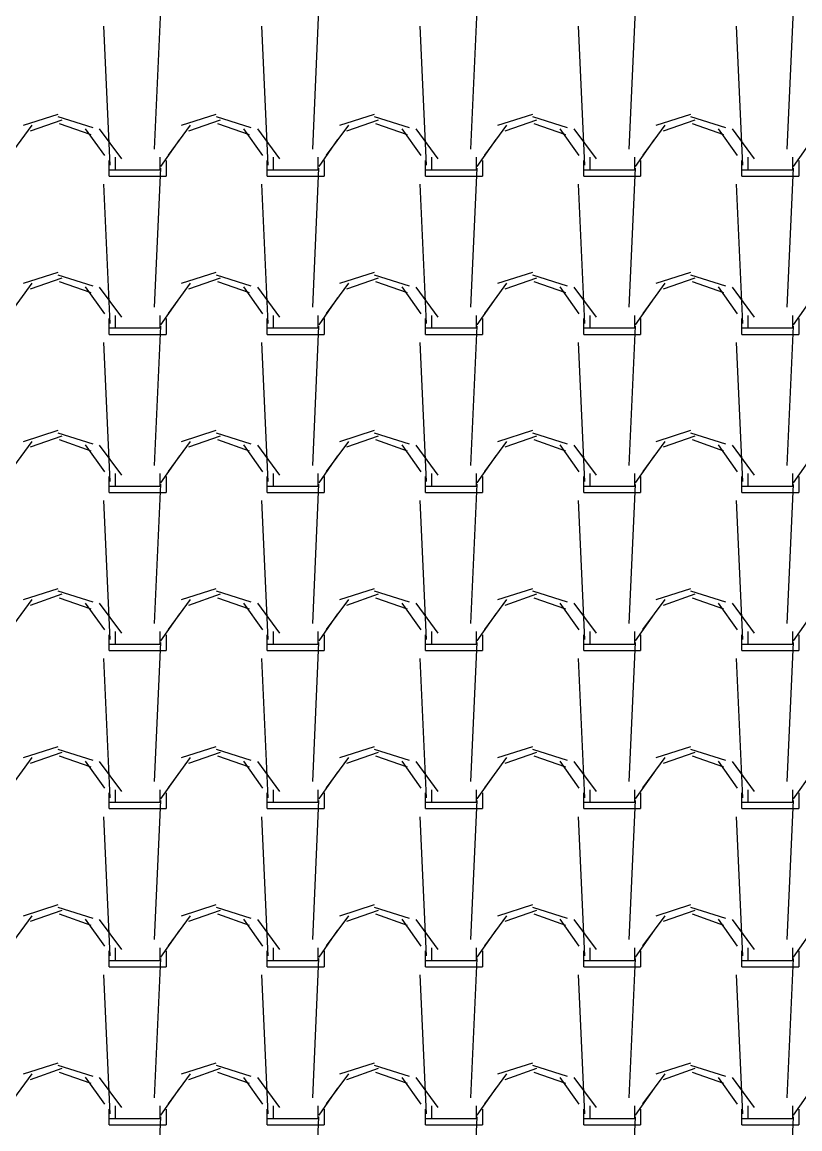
# Model space of a CAD drawing. Header units: millimetres. Extents: x 3923 to 4007, y 744 to 863.
# Drawn here: x 3931.358 to 3932.597, y 832.683 to 834.447 of the extents above; entities that cross this region are included whole.
import ezdxf

# ---------------------------------------------------------------- set-up
doc = ezdxf.new("R2010")
doc.units = ezdxf.units.MM
doc.layers.add('-HIDRO', color=8, linetype='Continuous')

msp = doc.modelspace()

# ---------------------------------------------------------------- linework, layer by layer
at = {"layer": '-HIDRO', "linetype": 'Continuous'}
for p, q in [((3931.569, 834.2448), (3931.579, 834.4666)), ((3931.821, 834.2448), (3931.831, 834.4666)), ((3932.073, 834.2448), (3932.083, 834.4666)), ((3932.325, 834.2448), (3932.335, 834.4665)), ((3932.577, 834.2448), (3932.587, 834.4665)), ((3931.4983, 834.219), (3931.4882, 834.4408)), ((3931.7503, 834.219), (3931.7402, 834.4408)), ((3932.0023, 834.219), (3931.9922, 834.4408)), ((3932.2543, 834.219), (3932.2442, 834.4408)), ((3932.5063, 834.219), (3932.4962, 834.4408)), ((3931.415, 834.3001), (3931.3596, 834.2824)), ((3931.4215, 834.2912), (3931.3711, 834.2735)), ((3931.4711, 834.2785), (3931.4156, 834.2961)), ((3931.667, 834.3001), (3931.6116, 834.2824)), ((3931.6735, 834.2912), (3931.6231, 834.2735)), ((3931.7231, 834.2785), (3931.6676, 834.2961)), ((3931.919, 834.3001), (3931.8636, 834.2824)), ((3931.9255, 834.2912), (3931.8751, 834.2735)), ((3931.9751, 834.2785), (3931.9196, 834.2961)), ((3932.171, 834.3001), (3932.1156, 834.2824)), ((3932.1775, 834.2912), (3932.1271, 834.2735)), ((3932.2271, 834.2785), (3932.1716, 834.2961)), ((3932.423, 834.3001), (3932.3676, 834.2824)), ((3932.4295, 834.2912), (3932.3791, 834.2735)), ((3932.4791, 834.2785), (3932.4236, 834.2961)), ((3931.3739, 834.2829), (3931.3387, 834.235)), ((3931.4682, 834.2676), (3931.4178, 834.2852)), ((3931.4897, 834.2345), (3931.4594, 834.2773)), ((3931.5169, 834.2291), (3931.4816, 834.277)), ((3931.6259, 834.2829), (3931.5907, 834.235)), ((3931.7202, 834.2676), (3931.6698, 834.2852)), ((3931.7417, 834.2345), (3931.7114, 834.2773)), ((3931.7689, 834.2291), (3931.7336, 834.277)), ((3931.8779, 834.2829), (3931.8427, 834.235)), ((3931.9722, 834.2676), (3931.9218, 834.2852)), ((3931.9937, 834.2345), (3931.9634, 834.2773)), ((3932.0209, 834.2291), (3931.9856, 834.277)), ((3932.1299, 834.2829), (3932.0947, 834.235)), ((3932.2242, 834.2676), (3932.1738, 834.2852)), ((3932.2457, 834.2345), (3932.2154, 834.2773)), ((3932.2729, 834.2291), (3932.2376, 834.277)), ((3932.3819, 834.2829), (3932.3467, 834.235)), ((3932.4762, 834.2676), (3932.4258, 834.2852)), ((3932.4977, 834.2345), (3932.4674, 834.2773)), ((3932.5249, 834.2291), (3932.4896, 834.277)), ((3931.6088, 834.2599), (3931.5786, 834.217)), ((3931.8608, 834.2599), (3931.8306, 834.217)), ((3932.1128, 834.2599), (3932.0826, 834.217)), ((3932.3648, 834.2599), (3932.3346, 834.217)), ((3932.6168, 834.2599), (3932.5866, 834.217)), ((3931.4967, 834.2016), (3931.4967, 834.2268)), ((3931.5068, 834.2117), (3931.5068, 834.2318)), ((3931.5774, 834.2318), (3931.5774, 834.2117)), ((3931.5874, 834.2268), (3931.5874, 834.2016)), ((3931.7487, 834.2016), (3931.7487, 834.2268)), ((3931.7588, 834.2117), (3931.7588, 834.2318)), ((3931.8294, 834.2318), (3931.8294, 834.2117)), ((3931.8394, 834.2268), (3931.8394, 834.2016)), ((3932.0007, 834.2016), (3932.0007, 834.2268)), ((3932.0108, 834.2117), (3932.0108, 834.2318)), ((3932.0814, 834.2318), (3932.0814, 834.2117)), ((3932.0914, 834.2268), (3932.0914, 834.2016)), ((3932.2527, 834.2016), (3932.2527, 834.2268)), ((3932.2628, 834.2117), (3932.2628, 834.2318)), ((3932.3334, 834.2318), (3932.3334, 834.2117)), ((3932.3434, 834.2268), (3932.3434, 834.2016)), ((3932.5047, 834.2016), (3932.5047, 834.2268)), ((3932.5148, 834.2117), (3932.5148, 834.2318)), ((3932.5854, 834.2318), (3932.5854, 834.2117)), ((3932.5954, 834.2268), (3932.5954, 834.2016)), ((3931.4967, 834.2117), (3931.5068, 834.2117)), ((3931.5068, 834.2117), (3931.5774, 834.2117)), ((3931.569, 833.9928), (3931.579, 834.2146)), ((3931.7487, 834.2117), (3931.7588, 834.2117)), ((3931.7588, 834.2117), (3931.8294, 834.2117)), ((3931.821, 833.9928), (3931.831, 834.2146)), ((3932.0007, 834.2117), (3932.0108, 834.2117)), ((3932.0108, 834.2117), (3932.0814, 834.2117)), ((3932.073, 833.9928), (3932.083, 834.2146)), ((3932.2527, 834.2117), (3932.2628, 834.2117)), ((3932.2628, 834.2117), (3932.3334, 834.2117)), ((3932.325, 833.9928), (3932.335, 834.2145)), ((3932.5047, 834.2117), (3932.5148, 834.2117)), ((3932.5148, 834.2117), (3932.5854, 834.2117)), ((3932.577, 833.9928), (3932.587, 834.2145)), ((3931.4983, 833.967), (3931.4882, 834.1888)), ((3931.4967, 834.2016), (3931.5068, 834.2016)), ((3931.5068, 834.2016), (3931.5874, 834.2016)), ((3931.7503, 833.967), (3931.7402, 834.1888)), ((3931.7487, 834.2016), (3931.7588, 834.2016)), ((3931.7588, 834.2016), (3931.8394, 834.2016)), ((3932.0023, 833.967), (3931.9922, 834.1888)), ((3932.0007, 834.2016), (3932.0108, 834.2016)), ((3932.0108, 834.2016), (3932.0914, 834.2016)), ((3932.2543, 833.967), (3932.2442, 834.1888)), ((3932.2527, 834.2016), (3932.2628, 834.2016)), ((3932.2628, 834.2016), (3932.3434, 834.2016)), ((3932.5063, 833.967), (3932.4962, 834.1888)), ((3932.5047, 834.2016), (3932.5148, 834.2016)), ((3932.5148, 834.2016), (3932.5954, 834.2016)), ((3931.415, 834.0481), (3931.3596, 834.0304)), ((3931.4711, 834.0265), (3931.4156, 834.0441)), ((3931.667, 834.0481), (3931.6116, 834.0304)), ((3931.7231, 834.0265), (3931.6676, 834.0441)), ((3931.919, 834.0481), (3931.8636, 834.0304)), ((3931.9751, 834.0265), (3931.9196, 834.0441)), ((3932.171, 834.0481), (3932.1156, 834.0304)), ((3932.2271, 834.0265), (3932.1716, 834.0441)), ((3932.423, 834.0481), (3932.3676, 834.0304)), ((3932.4791, 834.0265), (3932.4236, 834.0441)), ((3931.3739, 834.0309), (3931.3387, 833.983)), ((3931.4215, 834.0392), (3931.3711, 834.0215)), ((3931.4682, 834.0156), (3931.4178, 834.0332)), ((3931.6259, 834.0309), (3931.5907, 833.983)), ((3931.6735, 834.0392), (3931.6231, 834.0215)), ((3931.7202, 834.0156), (3931.6698, 834.0332)), ((3931.8779, 834.0309), (3931.8427, 833.983)), ((3931.9255, 834.0392), (3931.8751, 834.0215)), ((3931.9722, 834.0156), (3931.9218, 834.0332)), ((3932.1299, 834.0309), (3932.0947, 833.983)), ((3932.1775, 834.0392), (3932.1271, 834.0215)), ((3932.2242, 834.0156), (3932.1738, 834.0332)), ((3932.3819, 834.0309), (3932.3467, 833.983)), ((3932.4295, 834.0392), (3932.3791, 834.0215)), ((3932.4762, 834.0156), (3932.4258, 834.0332)), ((3931.4897, 833.9825), (3931.4594, 834.0253)), ((3931.5169, 833.9771), (3931.4817, 834.025)), ((3931.7417, 833.9825), (3931.7114, 834.0253)), ((3931.7689, 833.9771), (3931.7336, 834.025)), ((3931.9937, 833.9825), (3931.9634, 834.0253)), ((3932.0209, 833.9771), (3931.9856, 834.025)), ((3932.2457, 833.9825), (3932.2154, 834.0253)), ((3932.2729, 833.9771), (3932.2376, 834.025)), ((3932.4977, 833.9825), (3932.4674, 834.0253)), ((3932.5249, 833.9771), (3932.4896, 834.025)), ((3931.6088, 834.0079), (3931.5786, 833.965)), ((3931.8608, 834.0079), (3931.8306, 833.965)), ((3932.1128, 834.0079), (3932.0826, 833.965)), ((3932.3648, 834.0079), (3932.3346, 833.965)), ((3932.6168, 834.0079), (3932.5866, 833.965)), ((3931.4967, 833.9496), (3931.4967, 833.9748)), ((3931.5068, 833.9597), (3931.5068, 833.9798)), ((3931.5774, 833.9798), (3931.5774, 833.9597)), ((3931.5874, 833.9748), (3931.5874, 833.9496)), ((3931.7487, 833.9496), (3931.7487, 833.9748)), ((3931.7588, 833.9597), (3931.7588, 833.9798)), ((3931.8294, 833.9798), (3931.8294, 833.9597)), ((3931.8394, 833.9748), (3931.8394, 833.9496)), ((3932.0007, 833.9496), (3932.0007, 833.9748)), ((3932.0108, 833.9597), (3932.0108, 833.9798)), ((3932.0814, 833.9798), (3932.0814, 833.9597)), ((3932.0914, 833.9748), (3932.0914, 833.9496)), ((3932.2527, 833.9496), (3932.2527, 833.9748)), ((3932.2628, 833.9597), (3932.2628, 833.9798)), ((3932.3334, 833.9798), (3932.3334, 833.9597)), ((3932.3434, 833.9748), (3932.3434, 833.9496)), ((3932.5047, 833.9496), (3932.5047, 833.9748)), ((3932.5148, 833.9597), (3932.5148, 833.9798)), ((3932.5854, 833.9798), (3932.5854, 833.9597)), ((3932.5954, 833.9748), (3932.5954, 833.9496)), ((3931.4967, 833.9597), (3931.5068, 833.9597)), ((3931.5068, 833.9597), (3931.5774, 833.9597)), ((3931.569, 833.7408), (3931.579, 833.9626)), ((3931.7487, 833.9597), (3931.7588, 833.9597)), ((3931.7588, 833.9597), (3931.8294, 833.9597)), ((3931.821, 833.7408), (3931.831, 833.9626)), ((3932.0007, 833.9597), (3932.0108, 833.9597)), ((3932.0108, 833.9597), (3932.0814, 833.9597)), ((3932.073, 833.7408), (3932.083, 833.9626)), ((3932.2527, 833.9597), (3932.2628, 833.9597)), ((3932.2628, 833.9597), (3932.3334, 833.9597)), ((3932.325, 833.7408), (3932.335, 833.9625)), ((3932.5047, 833.9597), (3932.5148, 833.9597)), ((3932.5148, 833.9597), (3932.5854, 833.9597)), ((3932.577, 833.7408), (3932.587, 833.9625)), ((3931.4967, 833.9496), (3931.5068, 833.9496)), ((3931.5068, 833.9496), (3931.5874, 833.9496)), ((3931.7487, 833.9496), (3931.7588, 833.9496)), ((3931.7588, 833.9496), (3931.8394, 833.9496)), ((3932.0007, 833.9496), (3932.0108, 833.9496)), ((3932.0108, 833.9496), (3932.0914, 833.9496)), ((3932.2527, 833.9496), (3932.2628, 833.9496)), ((3932.2628, 833.9496), (3932.3434, 833.9496)), ((3932.5047, 833.9496), (3932.5148, 833.9496)), ((3932.5148, 833.9496), (3932.5954, 833.9496)), ((3931.4983, 833.715), (3931.4882, 833.9368)), ((3931.7503, 833.715), (3931.7402, 833.9368)), ((3932.0023, 833.715), (3931.9922, 833.9368)), ((3932.2543, 833.715), (3932.2442, 833.9368)), ((3932.5063, 833.715), (3932.4962, 833.9368)), ((3931.3739, 833.7789), (3931.3387, 833.731)), ((3931.415, 833.7961), (3931.3596, 833.7784)), ((3931.4215, 833.7872), (3931.3711, 833.7695)), ((3931.4711, 833.7745), (3931.4156, 833.7921)), ((3931.4682, 833.7636), (3931.4178, 833.7812)), ((3931.6259, 833.7789), (3931.5907, 833.731)), ((3931.667, 833.7961), (3931.6116, 833.7784)), ((3931.6735, 833.7872), (3931.6231, 833.7695)), ((3931.7231, 833.7745), (3931.6676, 833.7921)), ((3931.7202, 833.7636), (3931.6698, 833.7812)), ((3931.8779, 833.7789), (3931.8427, 833.731)), ((3931.919, 833.7961), (3931.8636, 833.7784)), ((3931.9255, 833.7872), (3931.8751, 833.7695)), ((3931.9751, 833.7745), (3931.9196, 833.7921)), ((3931.9722, 833.7636), (3931.9218, 833.7812)), ((3932.1299, 833.7789), (3932.0947, 833.731)), ((3932.171, 833.7961), (3932.1156, 833.7784)), ((3932.1775, 833.7872), (3932.1271, 833.7695)), ((3932.2271, 833.7745), (3932.1716, 833.7921)), ((3932.2242, 833.7636), (3932.1738, 833.7812)), ((3932.3819, 833.7789), (3932.3467, 833.731)), ((3932.423, 833.7961), (3932.3676, 833.7784)), ((3932.4295, 833.7872), (3932.3791, 833.7695)), ((3932.4791, 833.7745), (3932.4236, 833.7921)), ((3932.4762, 833.7636), (3932.4258, 833.7812)), ((3931.4897, 833.7305), (3931.4594, 833.7733)), ((3931.5169, 833.7251), (3931.4817, 833.773)), ((3931.7417, 833.7305), (3931.7114, 833.7733)), ((3931.7689, 833.7251), (3931.7336, 833.773)), ((3931.9937, 833.7305), (3931.9634, 833.7733)), ((3932.0209, 833.7251), (3931.9856, 833.773)), ((3932.2457, 833.7305), (3932.2154, 833.7733)), ((3932.2729, 833.7251), (3932.2376, 833.773)), ((3932.4977, 833.7305), (3932.4674, 833.7733)), ((3932.5249, 833.7251), (3932.4896, 833.773)), ((3931.6088, 833.7559), (3931.5786, 833.713)), ((3931.8608, 833.7559), (3931.8306, 833.713)), ((3932.1128, 833.7559), (3932.0826, 833.713)), ((3932.3648, 833.7559), (3932.3346, 833.713)), ((3932.6168, 833.7559), (3932.5866, 833.713)), ((3931.5068, 833.7077), (3931.5068, 833.7278)), ((3931.5774, 833.7278), (3931.5774, 833.7077)), ((3931.7588, 833.7077), (3931.7588, 833.7278)), ((3931.8294, 833.7278), (3931.8294, 833.7077)), ((3932.0108, 833.7077), (3932.0108, 833.7278)), ((3932.0814, 833.7278), (3932.0814, 833.7077)), ((3932.2628, 833.7077), (3932.2628, 833.7278)), ((3932.3334, 833.7278), (3932.3334, 833.7077)), ((3932.5148, 833.7077), (3932.5148, 833.7278)), ((3932.5854, 833.7278), (3932.5854, 833.7077)), ((3931.4967, 833.6976), (3931.4967, 833.7228)), ((3931.569, 833.4888), (3931.579, 833.7106)), ((3931.5874, 833.7228), (3931.5874, 833.6976)), ((3931.7487, 833.6976), (3931.7487, 833.7228)), ((3931.821, 833.4888), (3931.831, 833.7106)), ((3931.8394, 833.7228), (3931.8394, 833.6976)), ((3932.0007, 833.6976), (3932.0007, 833.7228)), ((3932.073, 833.4888), (3932.083, 833.7106)), ((3932.0914, 833.7228), (3932.0914, 833.6976)), ((3932.2527, 833.6976), (3932.2527, 833.7228)), ((3932.325, 833.4888), (3932.335, 833.7105)), ((3932.3434, 833.7228), (3932.3434, 833.6976)), ((3932.5047, 833.6976), (3932.5047, 833.7228)), ((3932.577, 833.4888), (3932.587, 833.7105)), ((3932.5954, 833.7228), (3932.5954, 833.6976)), ((3931.4967, 833.7077), (3931.5068, 833.7077)), ((3931.4967, 833.6976), (3931.5068, 833.6976)), ((3931.5068, 833.7077), (3931.5774, 833.7077)), ((3931.5068, 833.6976), (3931.5874, 833.6976)), ((3931.7487, 833.7077), (3931.7588, 833.7077)), ((3931.7487, 833.6976), (3931.7588, 833.6976)), ((3931.7588, 833.7077), (3931.8294, 833.7077)), ((3931.7588, 833.6976), (3931.8394, 833.6976)), ((3932.0007, 833.7077), (3932.0108, 833.7077)), ((3932.0007, 833.6976), (3932.0108, 833.6976)), ((3932.0108, 833.7077), (3932.0814, 833.7077)), ((3932.0108, 833.6976), (3932.0914, 833.6976)), ((3932.2527, 833.7077), (3932.2628, 833.7077)), ((3932.2527, 833.6976), (3932.2628, 833.6976)), ((3932.2628, 833.7077), (3932.3334, 833.7077)), ((3932.2628, 833.6976), (3932.3434, 833.6976)), ((3932.5047, 833.7077), (3932.5148, 833.7077)), ((3932.5047, 833.6976), (3932.5148, 833.6976)), ((3932.5148, 833.7077), (3932.5854, 833.7077)), ((3932.5148, 833.6976), (3932.5954, 833.6976)), ((3931.4983, 833.463), (3931.4882, 833.6848)), ((3931.7503, 833.463), (3931.7402, 833.6848)), ((3932.0023, 833.463), (3931.9922, 833.6848)), ((3932.2543, 833.463), (3932.2442, 833.6848)), ((3932.5063, 833.463), (3932.4962, 833.6848)), ((3931.415, 833.5441), (3931.3596, 833.5264)), ((3931.4215, 833.5352), (3931.3711, 833.5175)), ((3931.4711, 833.5225), (3931.4156, 833.5401)), ((3931.667, 833.5441), (3931.6116, 833.5264)), ((3931.6735, 833.5352), (3931.6231, 833.5175)), ((3931.7231, 833.5225), (3931.6676, 833.5401)), ((3931.919, 833.5441), (3931.8636, 833.5264)), ((3931.9255, 833.5352), (3931.8751, 833.5175)), ((3931.9751, 833.5225), (3931.9196, 833.5401)), ((3932.171, 833.5441), (3932.1156, 833.5264)), ((3932.1775, 833.5352), (3932.1271, 833.5175)), ((3932.2271, 833.5225), (3932.1716, 833.5401)), ((3932.423, 833.5441), (3932.3676, 833.5264)), ((3932.4295, 833.5352), (3932.3791, 833.5175)), ((3932.4791, 833.5225), (3932.4236, 833.5401)), ((3931.3739, 833.5269), (3931.3387, 833.479)), ((3931.4682, 833.5116), (3931.4178, 833.5292)), ((3931.4897, 833.4785), (3931.4594, 833.5213)), ((3931.5169, 833.4731), (3931.4817, 833.521)), ((3931.6259, 833.5269), (3931.5907, 833.479)), ((3931.7202, 833.5116), (3931.6698, 833.5292)), ((3931.7417, 833.4785), (3931.7114, 833.5213)), ((3931.7689, 833.4731), (3931.7337, 833.521)), ((3931.8779, 833.5269), (3931.8427, 833.479)), ((3931.9722, 833.5116), (3931.9218, 833.5292)), ((3931.9937, 833.4785), (3931.9634, 833.5213)), ((3932.0209, 833.4731), (3931.9856, 833.521)), ((3932.1299, 833.5269), (3932.0947, 833.479)), ((3932.2242, 833.5116), (3932.1738, 833.5292)), ((3932.2457, 833.4785), (3932.2154, 833.5213)), ((3932.2729, 833.4731), (3932.2376, 833.521)), ((3932.3819, 833.5269), (3932.3466, 833.479)), ((3932.4762, 833.5116), (3932.4258, 833.5292)), ((3932.4977, 833.4785), (3932.4674, 833.5213)), ((3932.5249, 833.4731), (3932.4896, 833.521)), ((3931.6088, 833.5039), (3931.5786, 833.461)), ((3931.8608, 833.5039), (3931.8306, 833.461)), ((3932.1128, 833.5039), (3932.0826, 833.461)), ((3932.3648, 833.5039), (3932.3346, 833.461)), ((3932.6168, 833.5039), (3932.5866, 833.461)), ((3931.4967, 833.4456), (3931.4967, 833.4708)), ((3931.5068, 833.4557), (3931.5068, 833.4758)), ((3931.5774, 833.4758), (3931.5774, 833.4557)), ((3931.5874, 833.4708), (3931.5874, 833.4456)), ((3931.7487, 833.4456), (3931.7487, 833.4708)), ((3931.7588, 833.4557), (3931.7588, 833.4758)), ((3931.8294, 833.4758), (3931.8294, 833.4557)), ((3931.8394, 833.4708), (3931.8394, 833.4456)), ((3932.0007, 833.4456), (3932.0007, 833.4708)), ((3932.0108, 833.4557), (3932.0108, 833.4758)), ((3932.0814, 833.4758), (3932.0814, 833.4557)), ((3932.0914, 833.4708), (3932.0914, 833.4456)), ((3932.2527, 833.4456), (3932.2527, 833.4708)), ((3932.2628, 833.4557), (3932.2628, 833.4758)), ((3932.3334, 833.4758), (3932.3334, 833.4557)), ((3932.3434, 833.4708), (3932.3434, 833.4456)), ((3932.5047, 833.4456), (3932.5047, 833.4708)), ((3932.5148, 833.4557), (3932.5148, 833.4758)), ((3932.5854, 833.4758), (3932.5854, 833.4557)), ((3932.5954, 833.4708), (3932.5954, 833.4456)), ((3931.4967, 833.4557), (3931.5068, 833.4557)), ((3931.4967, 833.4456), (3931.5068, 833.4456)), ((3931.5068, 833.4557), (3931.5774, 833.4557)), ((3931.5068, 833.4456), (3931.5874, 833.4456)), ((3931.569, 833.2368), (3931.579, 833.4586)), ((3931.7487, 833.4557), (3931.7588, 833.4557)), ((3931.7487, 833.4456), (3931.7588, 833.4456)), ((3931.7588, 833.4557), (3931.8294, 833.4557)), ((3931.7588, 833.4456), (3931.8394, 833.4456)), ((3931.821, 833.2368), (3931.831, 833.4586)), ((3932.0007, 833.4557), (3932.0108, 833.4557)), ((3932.0007, 833.4456), (3932.0108, 833.4456)), ((3932.0108, 833.4557), (3932.0814, 833.4557)), ((3932.0108, 833.4456), (3932.0914, 833.4456)), ((3932.073, 833.2368), (3932.083, 833.4586)), ((3932.2527, 833.4557), (3932.2628, 833.4557)), ((3932.2527, 833.4456), (3932.2628, 833.4456)), ((3932.2628, 833.4557), (3932.3334, 833.4557)), ((3932.2628, 833.4456), (3932.3434, 833.4456)), ((3932.325, 833.2368), (3932.335, 833.4585)), ((3932.5047, 833.4557), (3932.5148, 833.4557)), ((3932.5047, 833.4456), (3932.5148, 833.4456)), ((3932.5148, 833.4557), (3932.5854, 833.4557)), ((3932.5148, 833.4456), (3932.5954, 833.4456)), ((3932.577, 833.2368), (3932.587, 833.4585)), ((3931.4983, 833.211), (3931.4882, 833.4328)), ((3931.7503, 833.211), (3931.7402, 833.4328)), ((3932.0023, 833.211), (3931.9922, 833.4328)), ((3932.2543, 833.211), (3932.2442, 833.4328)), ((3932.5063, 833.211), (3932.4962, 833.4328)), ((3931.415, 833.2921), (3931.3596, 833.2744)), ((3931.4711, 833.2705), (3931.4156, 833.2881)), ((3931.667, 833.2921), (3931.6116, 833.2744)), ((3931.7231, 833.2705), (3931.6676, 833.2881)), ((3931.919, 833.2921), (3931.8636, 833.2744)), ((3931.9751, 833.2705), (3931.9196, 833.2881)), ((3932.171, 833.2921), (3932.1156, 833.2744)), ((3932.2271, 833.2705), (3932.1716, 833.2881)), ((3932.423, 833.2921), (3932.3676, 833.2744)), ((3932.4791, 833.2705), (3932.4236, 833.2881)), ((3931.3739, 833.2749), (3931.3387, 833.227)), ((3931.4215, 833.2832), (3931.3711, 833.2655)), ((3931.4682, 833.2596), (3931.4178, 833.2772)), ((3931.4897, 833.2265), (3931.4594, 833.2693)), ((3931.5169, 833.2211), (3931.4817, 833.269)), ((3931.6259, 833.2749), (3931.5907, 833.227)), ((3931.6735, 833.2832), (3931.6231, 833.2655)), ((3931.7202, 833.2596), (3931.6698, 833.2772)), ((3931.7417, 833.2265), (3931.7114, 833.2693)), ((3931.7689, 833.2211), (3931.7337, 833.269)), ((3931.8779, 833.2749), (3931.8427, 833.227)), ((3931.9255, 833.2832), (3931.8751, 833.2655)), ((3931.9722, 833.2596), (3931.9218, 833.2772)), ((3931.9937, 833.2265), (3931.9634, 833.2693)), ((3932.0209, 833.2211), (3931.9857, 833.269)), ((3932.1299, 833.2749), (3932.0946, 833.227)), ((3932.1775, 833.2832), (3932.1271, 833.2655)), ((3932.2242, 833.2596), (3932.1738, 833.2772)), ((3932.2457, 833.2265), (3932.2154, 833.2693)), ((3932.2729, 833.2211), (3932.2376, 833.269)), ((3932.3819, 833.2749), (3932.3466, 833.227)), ((3932.4295, 833.2832), (3932.3791, 833.2655)), ((3932.4762, 833.2596), (3932.4258, 833.2772)), ((3932.4977, 833.2265), (3932.4674, 833.2693)), ((3932.5249, 833.2211), (3932.4896, 833.269)), ((3931.6088, 833.2519), (3931.5786, 833.209)), ((3931.8608, 833.2519), (3931.8306, 833.209)), ((3932.1128, 833.2519), (3932.0826, 833.209)), ((3932.3648, 833.2519), (3932.3346, 833.209)), ((3932.6168, 833.2519), (3932.5866, 833.209)), ((3931.4967, 833.1936), (3931.4967, 833.2188)), ((3931.5068, 833.2037), (3931.5068, 833.2238)), ((3931.5774, 833.2238), (3931.5774, 833.2037)), ((3931.5874, 833.2188), (3931.5874, 833.1936)), ((3931.7487, 833.1936), (3931.7487, 833.2188)), ((3931.7588, 833.2037), (3931.7588, 833.2238)), ((3931.8294, 833.2238), (3931.8294, 833.2037)), ((3931.8394, 833.2188), (3931.8394, 833.1936)), ((3932.0007, 833.1936), (3932.0007, 833.2188)), ((3932.0108, 833.2037), (3932.0108, 833.2238)), ((3932.0814, 833.2238), (3932.0814, 833.2037)), ((3932.0914, 833.2188), (3932.0914, 833.1936)), ((3932.2527, 833.1936), (3932.2527, 833.2188)), ((3932.2628, 833.2037), (3932.2628, 833.2238)), ((3932.3334, 833.2238), (3932.3334, 833.2037)), ((3932.3434, 833.2188), (3932.3434, 833.1936)), ((3932.5047, 833.1936), (3932.5047, 833.2188)), ((3932.5148, 833.2037), (3932.5148, 833.2238)), ((3932.5854, 833.2238), (3932.5854, 833.2037)), ((3932.5954, 833.2188), (3932.5954, 833.1936)), ((3931.4967, 833.2037), (3931.5068, 833.2037)), ((3931.5068, 833.2037), (3931.5774, 833.2037)), ((3931.569, 832.9848), (3931.579, 833.2066)), ((3931.7487, 833.2037), (3931.7588, 833.2037)), ((3931.7588, 833.2037), (3931.8294, 833.2037)), ((3931.821, 832.9848), (3931.831, 833.2066)), ((3932.0007, 833.2037), (3932.0108, 833.2037)), ((3932.0108, 833.2037), (3932.0814, 833.2037)), ((3932.073, 832.9848), (3932.083, 833.2066)), ((3932.2527, 833.2037), (3932.2628, 833.2037)), ((3932.2628, 833.2037), (3932.3334, 833.2037)), ((3932.325, 832.9848), (3932.335, 833.2065)), ((3932.5047, 833.2037), (3932.5148, 833.2037)), ((3932.5148, 833.2037), (3932.5854, 833.2037)), ((3932.577, 832.9848), (3932.587, 833.2065)), ((3931.4983, 832.959), (3931.4882, 833.1808)), ((3931.4967, 833.1936), (3931.5068, 833.1936)), ((3931.5068, 833.1936), (3931.5874, 833.1936)), ((3931.7503, 832.959), (3931.7402, 833.1808)), ((3931.7487, 833.1936), (3931.7588, 833.1936)), ((3931.7588, 833.1936), (3931.8394, 833.1936)), ((3932.0023, 832.959), (3931.9922, 833.1808)), ((3932.0007, 833.1936), (3932.0108, 833.1936)), ((3932.0108, 833.1936), (3932.0914, 833.1936)), ((3932.2543, 832.959), (3932.2442, 833.1808)), ((3932.2527, 833.1936), (3932.2628, 833.1936)), ((3932.2628, 833.1936), (3932.3434, 833.1936)), ((3932.5063, 832.959), (3932.4962, 833.1808)), ((3932.5047, 833.1936), (3932.5148, 833.1936)), ((3932.5148, 833.1936), (3932.5954, 833.1936)), ((3931.415, 833.0401), (3931.3596, 833.0224)), ((3931.667, 833.0401), (3931.6116, 833.0224)), ((3931.919, 833.0401), (3931.8636, 833.0224)), ((3932.171, 833.0401), (3932.1156, 833.0224)), ((3932.423, 833.0401), (3932.3676, 833.0224)), ((3931.3739, 833.0229), (3931.3387, 832.975)), ((3931.4215, 833.0312), (3931.3711, 833.0135)), ((3931.4711, 833.0185), (3931.4156, 833.0361)), ((3931.4682, 833.0076), (3931.4178, 833.0252)), ((3931.6259, 833.0229), (3931.5907, 832.975)), ((3931.6735, 833.0312), (3931.6231, 833.0135)), ((3931.7231, 833.0185), (3931.6676, 833.0361)), ((3931.7202, 833.0076), (3931.6698, 833.0252)), ((3931.8779, 833.0229), (3931.8427, 832.975)), ((3931.9255, 833.0312), (3931.8751, 833.0135)), ((3931.9751, 833.0185), (3931.9196, 833.0361)), ((3931.9722, 833.0076), (3931.9218, 833.0252)), ((3932.1299, 833.0229), (3932.0946, 832.975)), ((3932.1775, 833.0312), (3932.1271, 833.0135)), ((3932.2271, 833.0185), (3932.1716, 833.0361)), ((3932.2242, 833.0076), (3932.1738, 833.0252)), ((3932.3819, 833.0229), (3932.3466, 832.975)), ((3932.4295, 833.0312), (3932.3791, 833.0135)), ((3932.4791, 833.0185), (3932.4236, 833.0361)), ((3932.4762, 833.0076), (3932.4258, 833.0252)), ((3931.4897, 832.9745), (3931.4594, 833.0173)), ((3931.5169, 832.9691), (3931.4817, 833.017)), ((3931.7417, 832.9745), (3931.7114, 833.0173)), ((3931.7689, 832.9691), (3931.7337, 833.017)), ((3931.9937, 832.9745), (3931.9634, 833.0173)), ((3932.0209, 832.9691), (3931.9857, 833.017)), ((3932.2457, 832.9745), (3932.2154, 833.0173)), ((3932.2729, 832.9691), (3932.2377, 833.017)), ((3932.4977, 832.9745), (3932.4674, 833.0173)), ((3932.5249, 832.9691), (3932.4896, 833.017)), ((3931.6088, 832.9999), (3931.5786, 832.957)), ((3931.8608, 832.9999), (3931.8306, 832.957)), ((3932.1128, 832.9999), (3932.0826, 832.957)), ((3932.3648, 832.9999), (3932.3346, 832.957)), ((3932.6168, 832.9999), (3932.5866, 832.957)), ((3931.5068, 832.9517), (3931.5068, 832.9718)), ((3931.5774, 832.9718), (3931.5774, 832.9517)), ((3931.7588, 832.9517), (3931.7588, 832.9718)), ((3931.8294, 832.9718), (3931.8294, 832.9517)), ((3932.0108, 832.9517), (3932.0108, 832.9718)), ((3932.0814, 832.9718), (3932.0814, 832.9517)), ((3932.2628, 832.9517), (3932.2628, 832.9718)), ((3932.3334, 832.9718), (3932.3334, 832.9517)), ((3932.5148, 832.9517), (3932.5148, 832.9718)), ((3932.5854, 832.9718), (3932.5854, 832.9517)), ((3931.4967, 832.9416), (3931.4967, 832.9668)), ((3931.4967, 832.9517), (3931.5068, 832.9517)), ((3931.5068, 832.9517), (3931.5774, 832.9517)), ((3931.569, 832.7328), (3931.579, 832.9546)), ((3931.5874, 832.9668), (3931.5874, 832.9416)), ((3931.7487, 832.9416), (3931.7487, 832.9668)), ((3931.7487, 832.9517), (3931.7588, 832.9517)), ((3931.7588, 832.9517), (3931.8294, 832.9517)), ((3931.821, 832.7328), (3931.831, 832.9546)), ((3931.8394, 832.9668), (3931.8394, 832.9416)), ((3932.0007, 832.9416), (3932.0007, 832.9668)), ((3932.0007, 832.9517), (3932.0108, 832.9517)), ((3932.0108, 832.9517), (3932.0814, 832.9517)), ((3932.073, 832.7328), (3932.083, 832.9546)), ((3932.0914, 832.9668), (3932.0914, 832.9416)), ((3932.2527, 832.9416), (3932.2527, 832.9668)), ((3932.2527, 832.9517), (3932.2628, 832.9517)), ((3932.2628, 832.9517), (3932.3334, 832.9517)), ((3932.325, 832.7328), (3932.335, 832.9545)), ((3932.3434, 832.9668), (3932.3434, 832.9416)), ((3932.5047, 832.9416), (3932.5047, 832.9668)), ((3932.5047, 832.9517), (3932.5148, 832.9517)), ((3932.5148, 832.9517), (3932.5854, 832.9517)), ((3932.577, 832.7328), (3932.587, 832.9545)), ((3932.5954, 832.9668), (3932.5954, 832.9416)), ((3931.4967, 832.9416), (3931.5068, 832.9416)), ((3931.5068, 832.9416), (3931.5874, 832.9416)), ((3931.7487, 832.9416), (3931.7588, 832.9416)), ((3931.7588, 832.9416), (3931.8394, 832.9416)), ((3932.0007, 832.9416), (3932.0108, 832.9416)), ((3932.0108, 832.9416), (3932.0914, 832.9416)), ((3932.2527, 832.9416), (3932.2628, 832.9416)), ((3932.2628, 832.9416), (3932.3434, 832.9416)), ((3932.5047, 832.9416), (3932.5148, 832.9416)), ((3932.5148, 832.9416), (3932.5954, 832.9416)), ((3931.4983, 832.707), (3931.4882, 832.9288)), ((3931.7503, 832.707), (3931.7402, 832.9288)), ((3932.0023, 832.707), (3931.9922, 832.9288)), ((3932.2543, 832.707), (3932.2442, 832.9288)), ((3932.5063, 832.707), (3932.4962, 832.9288)), ((3931.415, 832.7881), (3931.3596, 832.7704)), ((3931.4215, 832.7792), (3931.3711, 832.7615)), ((3931.4711, 832.7665), (3931.4156, 832.7841)), ((3931.667, 832.7881), (3931.6116, 832.7704)), ((3931.6735, 832.7792), (3931.6231, 832.7615)), ((3931.7231, 832.7665), (3931.6676, 832.7841)), ((3931.919, 832.7881), (3931.8636, 832.7704)), ((3931.9255, 832.7792), (3931.8751, 832.7615)), ((3931.9751, 832.7665), (3931.9196, 832.7841)), ((3932.171, 832.7881), (3932.1156, 832.7704)), ((3932.1775, 832.7792), (3932.1271, 832.7615)), ((3932.2271, 832.7665), (3932.1716, 832.7841)), ((3932.423, 832.7881), (3932.3676, 832.7704)), ((3932.4295, 832.7792), (3932.3791, 832.7615)), ((3932.4791, 832.7665), (3932.4236, 832.7841)), ((3931.3739, 832.7709), (3931.3387, 832.723)), ((3931.4682, 832.7556), (3931.4178, 832.7732)), ((3931.4897, 832.7225), (3931.4594, 832.7654)), ((3931.5169, 832.7171), (3931.4817, 832.765)), ((3931.6259, 832.7709), (3931.5907, 832.723)), ((3931.7202, 832.7556), (3931.6698, 832.7732)), ((3931.7417, 832.7225), (3931.7114, 832.7653)), ((3931.7689, 832.7171), (3931.7337, 832.765)), ((3931.8779, 832.7709), (3931.8426, 832.723)), ((3931.9722, 832.7556), (3931.9218, 832.7732)), ((3931.9937, 832.7225), (3931.9634, 832.7653)), ((3932.0209, 832.7171), (3931.9857, 832.765)), ((3932.1299, 832.7709), (3932.0946, 832.723)), ((3932.2242, 832.7556), (3932.1738, 832.7732)), ((3932.2457, 832.7225), (3932.2154, 832.7653)), ((3932.2729, 832.7171), (3932.2377, 832.765)), ((3932.3819, 832.7709), (3932.3466, 832.723)), ((3932.4762, 832.7556), (3932.4258, 832.7732)), ((3932.4977, 832.7225), (3932.4674, 832.7653)), ((3932.5249, 832.7171), (3932.4897, 832.765)), ((3931.6088, 832.7479), (3931.5786, 832.705)), ((3931.8608, 832.7479), (3931.8306, 832.705)), ((3932.1128, 832.7479), (3932.0826, 832.705)), ((3932.3648, 832.7479), (3932.3346, 832.705)), ((3932.6168, 832.7479), (3932.5866, 832.705)), ((3931.4967, 832.6896), (3931.4967, 832.7148)), ((3931.5068, 832.6997), (3931.5068, 832.7198)), ((3931.5774, 832.7198), (3931.5774, 832.6997)), ((3931.5874, 832.7148), (3931.5874, 832.6896)), ((3931.7487, 832.6896), (3931.7487, 832.7148)), ((3931.7588, 832.6997), (3931.7588, 832.7198)), ((3931.8294, 832.7198), (3931.8294, 832.6997)), ((3931.8394, 832.7148), (3931.8394, 832.6896)), ((3932.0007, 832.6896), (3932.0007, 832.7148)), ((3932.0108, 832.6997), (3932.0108, 832.7198)), ((3932.0814, 832.7198), (3932.0814, 832.6997)), ((3932.0914, 832.7148), (3932.0914, 832.6896)), ((3932.2527, 832.6896), (3932.2527, 832.7148)), ((3932.2628, 832.6997), (3932.2628, 832.7198)), ((3932.3334, 832.7198), (3932.3334, 832.6997)), ((3932.3434, 832.7148), (3932.3434, 832.6896)), ((3932.5047, 832.6896), (3932.5047, 832.7148)), ((3932.5148, 832.6997), (3932.5148, 832.7198)), ((3932.5854, 832.7198), (3932.5854, 832.6997)), ((3932.5954, 832.7148), (3932.5954, 832.6896)), ((3931.4967, 832.6997), (3931.5068, 832.6997)), ((3931.4967, 832.6896), (3931.5068, 832.6896)), ((3931.5068, 832.6997), (3931.5774, 832.6997)), ((3931.5068, 832.6896), (3931.5874, 832.6896)), ((3931.569, 832.4808), (3931.579, 832.7026)), ((3931.7487, 832.6997), (3931.7588, 832.6997)), ((3931.7487, 832.6896), (3931.7588, 832.6896)), ((3931.7588, 832.6997), (3931.8294, 832.6997)), ((3931.7588, 832.6896), (3931.8394, 832.6896)), ((3931.821, 832.4808), (3931.831, 832.7026)), ((3932.0007, 832.6997), (3932.0108, 832.6997)), ((3932.0007, 832.6896), (3932.0108, 832.6896)), ((3932.0108, 832.6997), (3932.0814, 832.6997)), ((3932.0108, 832.6896), (3932.0914, 832.6896)), ((3932.073, 832.4808), (3932.083, 832.7026)), ((3932.2527, 832.6997), (3932.2628, 832.6997)), ((3932.2527, 832.6896), (3932.2628, 832.6896)), ((3932.2628, 832.6997), (3932.3334, 832.6997)), ((3932.2628, 832.6896), (3932.3434, 832.6896)), ((3932.325, 832.4808), (3932.335, 832.7025)), ((3932.5047, 832.6997), (3932.5148, 832.6997)), ((3932.5047, 832.6896), (3932.5148, 832.6896)), ((3932.5148, 832.6997), (3932.5854, 832.6997)), ((3932.5148, 832.6896), (3932.5954, 832.6896)), ((3932.577, 832.4808), (3932.587, 832.7025))]:
    msp.add_line(p, q, dxfattribs=at)

doc.saveas('drawing.dxf')
